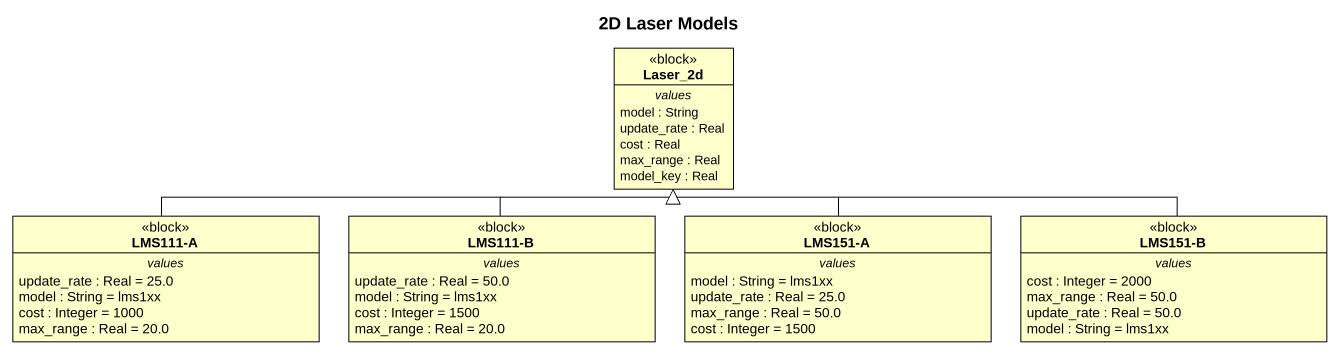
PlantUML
@startuml
title 2D Laser Models
hide circle
hide empty members
class Laser_2d <<block>> {
  -- values --
  model : String
  update_rate : Real
  cost : Real
  max_range : Real
  model_key : Real
}
class "LMS111-A" as LMS111_A <<block>> {
  -- values --
  update_rate : Real = 25.0
  model : String = lms1xx
  cost : Integer = 1000
  max_range : Real = 20.0
}
class "LMS111-B" as LMS111_B <<block>> {
  -- values --
  update_rate : Real = 50.0
  model : String = lms1xx
  cost : Integer = 1500
  max_range : Real = 20.0
}
class "LMS151-A" as LMS151_A <<block>> {
  -- values --
  model : String = lms1xx
  update_rate : Real = 25.0
  max_range : Real = 50.0
  cost : Integer = 1500
}
class "LMS151-B" as LMS151_B <<block>> {
  -- values --
  cost : Integer = 2000
  max_range : Real = 50.0
  update_rate : Real = 50.0
  model : String = lms1xx
}
LMS111_A -right-|> Laser_2d
LMS111_B -up-|> Laser_2d
LMS151_A -up-|> Laser_2d
LMS151_B -left-|> Laser_2d
@enduml
